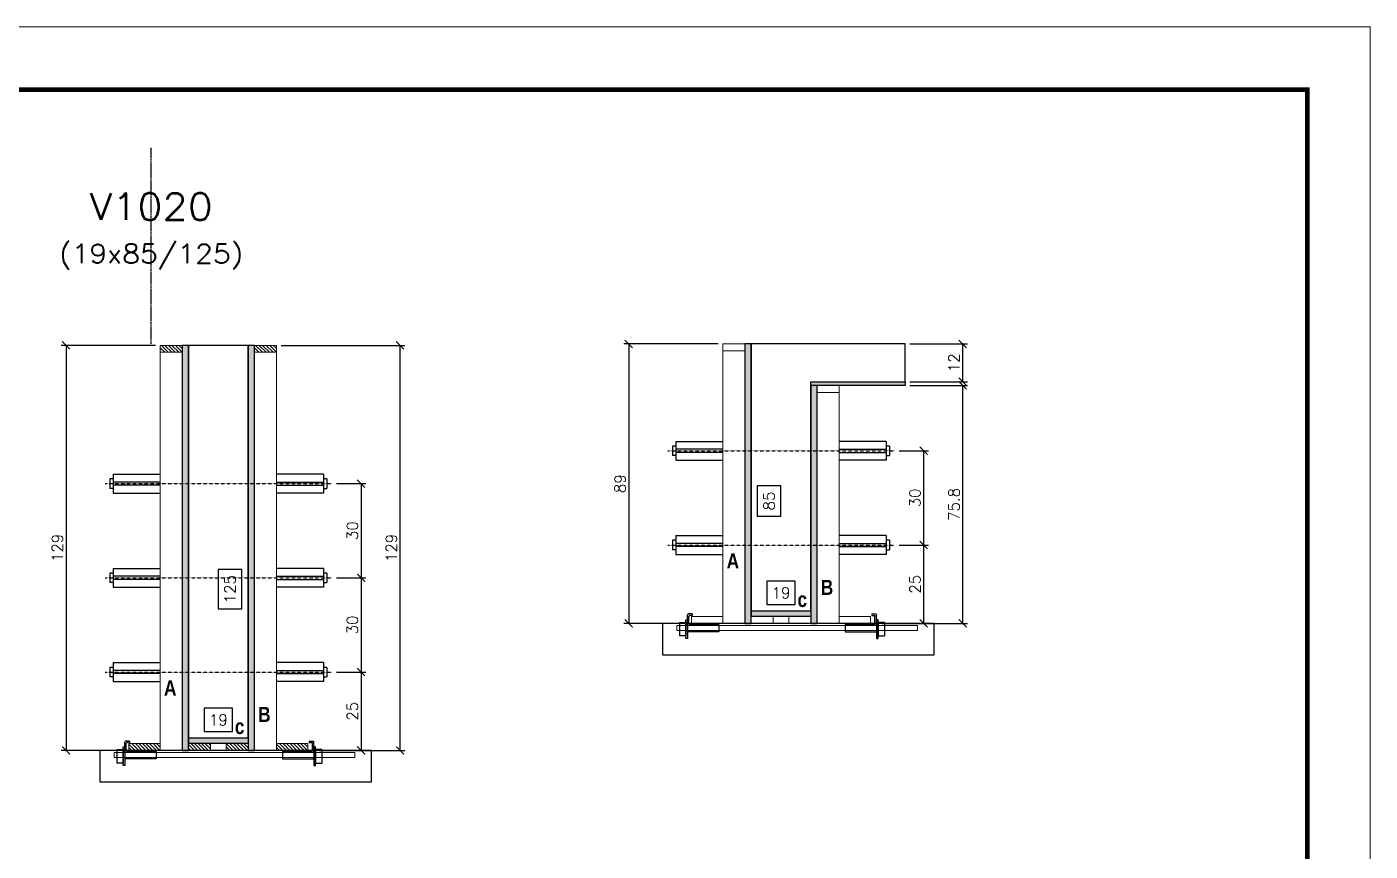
# Model space of a CAD drawing. Extents: x -20960 to -5926, y -2106 to 21915.
# Drawn here: x -9979 to -9123, y 14499 to 15024 of the extents above; entities that cross this region are included whole.
import ezdxf
from ezdxf.enums import TextEntityAlignment as Align

# ---------------------------------------------------------------- set-up
doc = ezdxf.new("R2010")
doc.units = 0
doc.linetypes.add('DASHED', pattern=[0.75, 0.5, -0.25])
doc.linetypes.add('HIDDEN', pattern=[0.375, 0.25, -0.125])
for name, color, linetype in [('barrote', 251, 'Continuous'), ('COTA', 241, 'Continuous'), ('Cota Seção (2x)', 4, 'Continuous'), ('detalhes', 4, 'Continuous'), ('Painéis', 200, 'Continuous'), ('presilha', 1, 'Continuous'), ('TENSOR', 3, 'Continuous'), ('Texto de Titulo', 7, 'Continuous'), ('Texto Qtd Sarr', 242, 'Continuous')]:
    doc.layers.add(name, color=color, linetype=linetype)
for name, color, linetype, lineweight in [('CONCRETO', 251, 'Continuous', 25), ('Folhas', 255, 'Continuous', 9), ('Hachura', 251, 'Continuous', 9), ('Madeira', 126, 'Continuous', 18), ('SARRAFO DE PRESSAO', 251, 'DASHED', 9), ('SCO-___-LAJ', 2, 'Continuous', 0), ('Texto Seção', 7, 'Continuous', 15)]:
    doc.layers.add(name, color=color, linetype=linetype, lineweight=lineweight)
doc.styles.add('Romans', font='romans.shx')
doc.styles.add('TECNICA', font='techb___.ttf', dxfattribs={"height": 10})
doc.dimstyles.new('Cota Seção (2x)', dxfattribs={"dimtxt": 7, "dimasz": 5, "dimexe": 3, "dimexo": 3, "dimgap": 2, "dimtad": 3, "dimdec": 1, "dimlfac": 0.5, "dimzin": 12, "dimdsep": 46, "dimtxsty": 'Romans', "dimblk": 'ARCHTICK', "dimcen": 0, "dimclrd": 4, "dimclre": 4, "dimclrt": 1, "dimadec": 1, "dimazin": 3, "dimtfac": 1, "dimtdec": 1, "dimtmove": 0, "dimatfit": 3, "dimldrblk": 'OBLIQUE', "dimfxl": 1, "dimtolj": 1, "dimtzin": 12, "dimarcsym": 0})
doc.dimstyles.new('Cota Seção interna', dxfattribs={"dimtxt": 7, "dimasz": 6, "dimexe": 0.18, "dimexo": 2, "dimgap": -4, "dimtad": 3, "dimdec": 1, "dimlfac": 0.5, "dimzin": 12, "dimdsep": 46, "dimtxsty": 'Romans', "dimblk": 'ARCHTICK', "dimcen": 0.09, "dimse1": 1, "dimse2": 1, "dimsd1": 1, "dimsd2": 1, "dimclrd": 180, "dimclre": 5, "dimclrt": 1, "dimadec": 0, "dimazin": 3, "dimtfac": 1, "dimtdec": 1, "dimtofl": 0, "dimtmove": 0, "dimatfit": 3, "dimldrblk": 'ARCHTICK', "dimfxl": 1, "dimtolj": 1, "dimtzin": 0, "dimarcsym": 0})

# ---------------------------------------------------------------- blocks, each defined once
blk = doc.blocks.new('9999999999')
at = {"layer": 'Folhas'}
blk.add_lwpolyline([(98138.98, 34190.21), (99623.98, 34190.21), (99623.98, 35240.21), (98138.98, 35240.21)], close=True, dxfattribs=at)
at = {"layer": 'Folhas', "color": 30, "const_width": 3}
blk.add_lwpolyline([(98213.98, 34230.21), (99583.98, 34230.21), (99583.98, 35200.21), (98213.98, 35200.21)], close=True, dxfattribs=at)
blk = doc.blocks.new('titulo1')
at = {"layer": 'Defpoints', "color": 252, "linetype": 'HIDDEN', "ltscale": 2}
blk.add_line((0, 0), (0, 125), dxfattribs=at)
at = {"layer": 'Defpoints', "style": 'Romans', "oblique": 15}
blk.add_attdef('FOLHA', text='', height=10, dxfattribs=at).set_placement((0, 15.58), align=Align.MIDDLE_CENTER)
at = {"layer": 'Texto Qtd Sarr', "color": 3, "style": 'Romans', "oblique": 15}
for tag, height, p in [('TITULO', 17, (0, 71.45)), ('SEÇÃO', 12, (0, 41.55))]:
    blk.add_attdef(tag, text='', height=height, dxfattribs=at).set_placement(p, align=Align.MIDDLE_CENTER)
blk = doc.blocks.new('_ArchTick')
at = {"color": 0, "linetype": 'ByBlock', "const_width": 0.15}
blk.add_lwpolyline([(-0.5, -0.5), (0.5, 0.5)], dxfattribs=at)
blk = doc.blocks.new('*D7207')
at = {"layer": 'COTA', "color": 4, "lineweight": -2, "transparency": 16777216}
for p, q in [((-9416.65, 14795.55), (-9379.94, 14795.55)), ((-9382.94, 14643.95), (-9382.94, 14795.55)), ((-9434.25, 14643.95), (-9379.94, 14643.95))]:
    blk.add_line(p, q, dxfattribs=at)
at = {"layer": 'Defpoints', "color": 0, "transparency": 16777216}
for p in [(-9419.65, 14795.55), (-9382.94, 14795.55), (-9437.25, 14643.95)]:
    blk.add_point(p, dxfattribs=at)
at = {"layer": 'COTA', "color": 4, "lineweight": -2, "transparency": 16777216, "xscale": 5, "yscale": 5, "zscale": 5}
for p, rotation in [((-9382.94, 14795.55), 90), ((-9382.94, 14643.95), 270)]:
    blk.add_blockref('_ArchTick', p, dxfattribs=dict(at, rotation=rotation))
at = {"layer": 'COTA', "color": 1, "transparency": 16777216, "insert": (-9388.44, 14719.75), "char_height": 7, "attachment_point": 5, "rotation": 90, "style": 'Romans'}
blk.add_mtext('\\A1;75.8', dxfattribs=at)
blk = doc.blocks.new('_Oblique')
at = {"color": 0, "linetype": 'ByBlock', "lineweight": -2}
blk.add_line((-0.5, -0.5), (0.5, 0.5), dxfattribs=at)
blk = doc.blocks.new('*D7208')
at = {"layer": 'COTA', "color": 4, "lineweight": -2, "transparency": 16777216}
for p, q in [((-9416.65, 14821.95), (-9379.94, 14821.95)), ((-9382.94, 14797.95), (-9382.94, 14821.95)), ((-9416.65, 14797.95), (-9379.94, 14797.95))]:
    blk.add_line(p, q, dxfattribs=at)
at = {"layer": 'Defpoints', "color": 0, "transparency": 16777216}
for p in [(-9419.65, 14821.95), (-9382.94, 14821.95), (-9419.65, 14797.95)]:
    blk.add_point(p, dxfattribs=at)
at = {"layer": 'COTA', "color": 4, "lineweight": -2, "transparency": 16777216, "xscale": 5, "yscale": 5, "zscale": 5}
for p, rotation in [((-9382.94, 14821.95), 90), ((-9382.94, 14797.95), 270)]:
    blk.add_blockref('_ArchTick', p, dxfattribs=dict(at, rotation=rotation))
at = {"layer": 'COTA', "color": 1, "transparency": 16777216, "insert": (-9388.44, 14809.95), "char_height": 7, "attachment_point": 5, "rotation": 90, "style": 'Romans'}
blk.add_mtext('\\A1;12', dxfattribs=at)
blk = doc.blocks.new('*D7209')
at = {"layer": 'Cota Seção (2x)', "color": 180, "lineweight": -2, "transparency": 16777216}
for p, q in [((-9498.76, 14731.61), (-9513.76, 14731.61)), ((-9513.76, 14731.61), (-9513.76, 14712.28)), ((-9498.76, 14712.28), (-9498.76, 14731.61)), ((-9513.76, 14712.28), (-9498.76, 14712.28))]:
    blk.add_line(p, q, dxfattribs=at)
at = {"layer": 'Defpoints', "color": 0, "transparency": 16777216}
for p in [(-9494.76, 14821.95), (-9479.65, 14821.95), (-9479.65, 14651.95)]:
    blk.add_point(p, dxfattribs=at)
at = {"layer": 'Cota Seção (2x)', "color": 1, "transparency": 16777216, "insert": (-9506.26, 14721.95), "char_height": 7, "attachment_point": 5, "rotation": 90, "style": 'Romans'}
blk.add_mtext('\\A1;85', dxfattribs=at)
blk = doc.blocks.new('PRESILHA METÁLICA 1')
at = {"layer": 'presilha'}
for p, q in [((0, 13), (6, 13)), ((0, 13), (0, 0)), ((6, 15.5), (7.5, 15.5)), ((6, -2.5), (6, 15.5)), ((6, 13), (6, 0)), ((7.5, 10.6), (7.5, 19.9)), ((7.5, 15.5), (7.5, -2.5)), ((12, 21), (8.6, 21)), ((9, 11.6), (9, 18.9)), ((12, 19.5), (9.6, 19.5)), ((12, 21), (12, 19.5)), ((6, 0), (0, 0)), ((37.5, 4.1), (7.5, 4.1)), ((37.5, 11), (9.6, 11)), ((37.5, 11), (37.5, 4.1)), ((7.5, -2.5), (6, -2.5))]:
    blk.add_line(p, q, dxfattribs=at)
for centre, radius, start, end in [((8.6, 19.9), 1.14, 90, 180), ((9.6, 18.9), 0.57, 90, 180), ((9.6, 11.6), 0.57, 180, 270)]:
    blk.add_arc(centre, radius, start, end, dxfattribs=at)
blk = doc.blocks.new('*D7210')
at = {"layer": 'Cota Seção (2x)', "color": 180, "lineweight": -2, "transparency": 16777216}
for p, q in [((-9489.65, 14670.95), (-9507.65, 14670.95)), ((-9507.65, 14670.95), (-9507.65, 14655.95)), ((-9489.65, 14655.95), (-9489.65, 14670.95)), ((-9507.65, 14655.95), (-9489.65, 14655.95))]:
    blk.add_line(p, q, dxfattribs=at)
at = {"layer": 'Defpoints', "color": 0, "transparency": 16777216}
for p in [(-9517.65, 14643.95), (-9479.65, 14651.95), (-9479.65, 14643.95)]:
    blk.add_point(p, dxfattribs=at)
at = {"layer": 'Cota Seção (2x)', "color": 1, "transparency": 16777216, "insert": (-9498.65, 14663.45), "char_height": 7, "attachment_point": 5, "style": 'Romans'}
blk.add_mtext('\\A1;19', dxfattribs=at)
blk = doc.blocks.new('*D7211')
at = {"layer": 'COTA', "color": 4, "lineweight": -2, "transparency": 16777216}
for p, q in [((-9538.65, 14821.95), (-9598.62, 14821.95)), ((-9595.62, 14821.95), (-9595.62, 14643.95)), ((-9538.65, 14643.95), (-9598.62, 14643.95))]:
    blk.add_line(p, q, dxfattribs=at)
at = {"layer": 'Defpoints', "color": 0, "transparency": 16777216}
for p in [(-9535.65, 14821.95), (-9595.62, 14643.95), (-9535.65, 14643.95)]:
    blk.add_point(p, dxfattribs=at)
at = {"layer": 'COTA', "color": 4, "lineweight": -2, "transparency": 16777216, "xscale": 5, "yscale": 5, "zscale": 5}
for p, rotation in [((-9595.62, 14821.95), 90), ((-9595.62, 14643.95), 270)]:
    blk.add_blockref('_ArchTick', p, dxfattribs=dict(at, rotation=rotation))
at = {"layer": 'COTA', "color": 1, "transparency": 16777216, "insert": (-9601.12, 14732.95), "char_height": 7, "attachment_point": 5, "rotation": 90, "style": 'Romans'}
blk.add_mtext('\\A1;89', dxfattribs=at)
blk = doc.blocks.new('*D7212')
at = {"layer": 'COTA', "color": 4, "lineweight": -2, "transparency": 16777216}
for p, q in [((-9423.35, 14693.92), (-9404.8, 14693.92)), ((-9407.8, 14693.92), (-9407.8, 14643.95)), ((-9423.35, 14643.95), (-9404.8, 14643.95))]:
    blk.add_line(p, q, dxfattribs=at)
at = {"layer": 'Defpoints', "color": 0, "transparency": 16777216}
for p in [(-9426.35, 14693.92), (-9426.35, 14643.95), (-9407.8, 14643.95)]:
    blk.add_point(p, dxfattribs=at)
at = {"layer": 'COTA', "color": 4, "lineweight": -2, "transparency": 16777216, "xscale": 5, "yscale": 5, "zscale": 5}
for p, rotation in [((-9407.8, 14693.92), 90), ((-9407.8, 14643.95), 270)]:
    blk.add_blockref('_ArchTick', p, dxfattribs=dict(at, rotation=rotation))
at = {"layer": 'COTA', "color": 1, "transparency": 16777216, "insert": (-9413.3, 14668.93), "char_height": 7, "attachment_point": 5, "rotation": 90, "style": 'Romans'}
blk.add_mtext('\\A1;25', dxfattribs=at)
blk = doc.blocks.new('*D7213')
at = {"layer": 'COTA', "color": 4, "lineweight": -2, "transparency": 16777216}
for p, q in [((-9816.94, 14821.04), (-9738.22, 14821.04)), ((-9741.22, 14563.04), (-9741.22, 14821.04)), ((-9792.54, 14563.04), (-9738.22, 14563.04))]:
    blk.add_line(p, q, dxfattribs=at)
at = {"layer": 'Defpoints', "color": 0, "transparency": 16777216}
for p in [(-9819.94, 14821.04), (-9741.22, 14821.04), (-9795.54, 14563.04)]:
    blk.add_point(p, dxfattribs=at)
at = {"layer": 'COTA', "color": 4, "lineweight": -2, "transparency": 16777216, "xscale": 5, "yscale": 5, "zscale": 5}
for p, rotation in [((-9741.22, 14821.04), 90), ((-9741.22, 14563.04), 270)]:
    blk.add_blockref('_ArchTick', p, dxfattribs=dict(at, rotation=rotation))
at = {"layer": 'COTA', "color": 1, "transparency": 16777216, "insert": (-9746.72, 14692.04), "char_height": 7, "attachment_point": 5, "rotation": 90, "style": 'Romans'}
blk.add_mtext('\\A1;129', dxfattribs=at)
blk = doc.blocks.new('*D7214')
at = {"layer": 'Cota Seção (2x)', "color": 180, "lineweight": -2, "transparency": 16777216}
for p, q in [((-9841.94, 14678.26), (-9856.94, 14678.26)), ((-9856.94, 14678.26), (-9856.94, 14653.26)), ((-9841.94, 14653.26), (-9841.94, 14678.26)), ((-9856.94, 14653.26), (-9841.94, 14653.26))]:
    blk.add_line(p, q, dxfattribs=at)
at = {"layer": 'Defpoints', "color": 0, "transparency": 16777216}
for p in [(-9837.94, 14821.04), (-9837.94, 14821.04), (-9837.94, 14571.04)]:
    blk.add_point(p, dxfattribs=at)
at = {"layer": 'Cota Seção (2x)', "color": 1, "transparency": 16777216, "insert": (-9849.44, 14665.76), "char_height": 7, "attachment_point": 5, "rotation": 90, "style": 'Romans'}
blk.add_mtext('\\A1;125', dxfattribs=at)
blk = doc.blocks.new('*D7215')
at = {"layer": 'Cota Seção (2x)', "color": 180, "lineweight": -2, "transparency": 16777216}
for p, q in [((-9847.94, 14590.04), (-9865.94, 14590.04)), ((-9865.94, 14590.04), (-9865.94, 14575.04)), ((-9847.94, 14575.04), (-9847.94, 14590.04)), ((-9865.94, 14575.04), (-9847.94, 14575.04))]:
    blk.add_line(p, q, dxfattribs=at)
at = {"layer": 'Defpoints', "color": 0, "transparency": 16777216}
for p in [(-9837.94, 14571.04), (-9875.94, 14563.04), (-9837.94, 14563.04)]:
    blk.add_point(p, dxfattribs=at)
at = {"layer": 'Cota Seção (2x)', "color": 1, "transparency": 16777216, "insert": (-9856.94, 14582.54), "char_height": 7, "attachment_point": 5, "style": 'Romans'}
blk.add_mtext('\\A1;19', dxfattribs=at)
blk = doc.blocks.new('*D7216')
at = {"layer": 'COTA', "color": 4, "lineweight": -2, "transparency": 16777216}
for p, q in [((-9896.94, 14821.04), (-9956.91, 14821.04)), ((-9953.91, 14821.04), (-9953.91, 14563.04)), ((-9896.94, 14563.04), (-9956.91, 14563.04))]:
    blk.add_line(p, q, dxfattribs=at)
at = {"layer": 'Defpoints', "color": 0, "transparency": 16777216}
for p in [(-9893.94, 14821.04), (-9953.91, 14563.04), (-9893.94, 14563.04)]:
    blk.add_point(p, dxfattribs=at)
at = {"layer": 'COTA', "color": 4, "lineweight": -2, "transparency": 16777216, "xscale": 5, "yscale": 5, "zscale": 5}
for p, rotation in [((-9953.91, 14821.04), 90), ((-9953.91, 14563.04), 270)]:
    blk.add_blockref('_ArchTick', p, dxfattribs=dict(at, rotation=rotation))
at = {"layer": 'COTA', "color": 1, "transparency": 16777216, "insert": (-9959.41, 14692.04), "char_height": 7, "attachment_point": 5, "rotation": 90, "style": 'Romans'}
blk.add_mtext('\\A1;129', dxfattribs=at)
blk = doc.blocks.new('*D7217')
at = {"layer": 'COTA', "color": 4, "lineweight": -2, "transparency": 16777216}
for p, q in [((-9781.64, 14613.01), (-9763.08, 14613.01)), ((-9766.08, 14613.01), (-9766.08, 14563.04)), ((-9781.64, 14563.04), (-9763.08, 14563.04))]:
    blk.add_line(p, q, dxfattribs=at)
at = {"layer": 'Defpoints', "color": 0, "transparency": 16777216}
for p in [(-9784.64, 14613.01), (-9784.64, 14563.04), (-9766.08, 14563.04)]:
    blk.add_point(p, dxfattribs=at)
at = {"layer": 'COTA', "color": 4, "lineweight": -2, "transparency": 16777216, "xscale": 5, "yscale": 5, "zscale": 5}
for p, rotation in [((-9766.08, 14613.01), 90), ((-9766.08, 14563.04), 270)]:
    blk.add_blockref('_ArchTick', p, dxfattribs=dict(at, rotation=rotation))
at = {"layer": 'COTA', "color": 1, "transparency": 16777216, "insert": (-9771.58, 14588.02), "char_height": 7, "attachment_point": 5, "rotation": 90, "style": 'Romans'}
blk.add_mtext('\\A1;25', dxfattribs=at)
blk = doc.blocks.new('*D7218')
at = {"layer": 'COTA', "color": 4, "lineweight": -2, "transparency": 16777216}
for p, q in [((-9781.64, 14673.01), (-9763.08, 14673.01)), ((-9766.08, 14673.01), (-9766.08, 14613.01)), ((-9781.64, 14613.01), (-9763.08, 14613.01))]:
    blk.add_line(p, q, dxfattribs=at)
at = {"layer": 'Defpoints', "color": 0, "transparency": 16777216}
for p in [(-9784.64, 14673.01), (-9784.64, 14613.01), (-9766.08, 14613.01)]:
    blk.add_point(p, dxfattribs=at)
at = {"layer": 'COTA', "color": 4, "lineweight": -2, "transparency": 16777216, "xscale": 5, "yscale": 5, "zscale": 5}
for p, rotation in [((-9766.08, 14673.01), 90), ((-9766.08, 14613.01), 270)]:
    blk.add_blockref('_ArchTick', p, dxfattribs=dict(at, rotation=rotation))
at = {"layer": 'COTA', "color": 1, "transparency": 16777216, "insert": (-9771.58, 14643.01), "char_height": 7, "attachment_point": 5, "rotation": 90, "style": 'Romans'}
blk.add_mtext('\\A1;30', dxfattribs=at)
blk = doc.blocks.new('*D7219')
at = {"layer": 'COTA', "color": 4, "lineweight": -2, "transparency": 16777216}
for p, q in [((-9781.64, 14733.01), (-9763.08, 14733.01)), ((-9766.08, 14733.01), (-9766.08, 14673.01)), ((-9781.64, 14673.01), (-9763.08, 14673.01))]:
    blk.add_line(p, q, dxfattribs=at)
at = {"layer": 'Defpoints', "color": 0, "transparency": 16777216}
for p in [(-9784.64, 14733.01), (-9784.64, 14673.01), (-9766.08, 14673.01)]:
    blk.add_point(p, dxfattribs=at)
at = {"layer": 'COTA', "color": 4, "lineweight": -2, "transparency": 16777216, "xscale": 5, "yscale": 5, "zscale": 5}
for p, rotation in [((-9766.08, 14733.01), 90), ((-9766.08, 14673.01), 270)]:
    blk.add_blockref('_ArchTick', p, dxfattribs=dict(at, rotation=rotation))
at = {"layer": 'COTA', "color": 1, "transparency": 16777216, "insert": (-9771.58, 14703.01), "char_height": 7, "attachment_point": 5, "rotation": 90, "style": 'Romans'}
blk.add_mtext('\\A1;30', dxfattribs=at)
blk = doc.blocks.new('*D7224')
at = {"layer": 'COTA', "color": 4, "lineweight": -2, "transparency": 16777216}
for p, q in [((-9423.35, 14753.92), (-9404.8, 14753.92)), ((-9407.8, 14753.92), (-9407.8, 14693.92)), ((-9423.35, 14693.92), (-9404.8, 14693.92))]:
    blk.add_line(p, q, dxfattribs=at)
at = {"layer": 'Defpoints', "color": 0, "transparency": 16777216}
for p in [(-9426.35, 14753.92), (-9426.35, 14693.92), (-9407.8, 14693.92)]:
    blk.add_point(p, dxfattribs=at)
at = {"layer": 'COTA', "color": 4, "lineweight": -2, "transparency": 16777216, "xscale": 5, "yscale": 5, "zscale": 5}
for p, rotation in [((-9407.8, 14753.92), 90), ((-9407.8, 14693.92), 270)]:
    blk.add_blockref('_ArchTick', p, dxfattribs=dict(at, rotation=rotation))
at = {"layer": 'COTA', "color": 1, "transparency": 16777216, "insert": (-9413.3, 14723.92), "char_height": 7, "attachment_point": 5, "rotation": 90, "style": 'Romans'}
blk.add_mtext('\\A1;30', dxfattribs=at)

msp = doc.modelspace()

# ---------------------------------------------------------------- hatches: boundary and pattern name
at = {"layer": 'Hachura'}
h = msp.add_hatch(dxfattribs=at)
h.set_pattern_fill('ANSI31', color=256, scale=0.5, angle=270, style=0)
h.set_pattern_definition([(315, (12996.1205, 6513.3916), (1.12253202, 1.12253202), [])])
h.paths.add_polyline_path([(-9893.94, 14816.64), (-9893.94, 14821.04), (-9879.94, 14821.04), (-9879.94, 14816.64)])
h = msp.add_hatch(color=256, dxfattribs=at)
h.dxf.hatch_style = 1
h.paths.add_polyline_path([(-9875.94, 14821.04), (-9879.94, 14821.04), (-9879.94, 14563.04), (-9875.94, 14563.04)])
h = msp.add_hatch(color=256, dxfattribs=at)
h.dxf.hatch_style = 1
h.paths.add_polyline_path([(-9833.94, 14821.04), (-9837.94, 14821.04), (-9837.94, 14563.04), (-9833.94, 14563.04)])
h = msp.add_hatch(dxfattribs=at)
h.set_pattern_fill('ANSI31', color=256, scale=0.5, angle=270, style=0)
h.set_pattern_definition([(315, (13056.1205, 6513.3916), (1.12253202, 1.12253202), [])])
h.paths.add_polyline_path([(-9833.94, 14816.64), (-9833.94, 14821.04), (-9819.94, 14821.04), (-9819.94, 14816.64)])
h = msp.add_hatch(color=256, dxfattribs=at)
h.dxf.hatch_style = 1
h.paths.add_polyline_path([(-9521.65, 14643.95), (-9517.65, 14643.95), (-9517.65, 14821.95), (-9521.65, 14821.95)])
h = msp.add_hatch(color=256, dxfattribs=at)
h.dxf.hatch_style = 1
h.paths.add_polyline_path([(-9419.65, 14795.55), (-9419.65, 14797.95), (-9479.65, 14797.95), (-9479.65, 14795.55)])
h = msp.add_hatch(color=256, dxfattribs=at)
h.dxf.hatch_style = 1
h.paths.add_polyline_path([(-9475.65, 14795.55), (-9479.65, 14795.55), (-9479.65, 14643.95), (-9475.65, 14643.95)])
h = msp.add_hatch(color=256, dxfattribs=at)
h.dxf.hatch_style = 1
h.paths.add_polyline_path([(-9479.65, 14648.35), (-9479.65, 14651.95), (-9517.65, 14651.95), (-9517.65, 14648.35)])
h = msp.add_hatch(dxfattribs=at)
h.set_pattern_fill('ANSI31', color=256, scale=0.5, angle=270, style=0)
h.set_pattern_definition([(315, (12962.1205, 6333.3916), (1.12253202, 1.12253202), [])])
h.paths.add_polyline_path([(-9893.94, 14563.04), (-9893.94, 14567.44), (-9913.94, 14567.44), (-9913.94, 14563.04)])
h = msp.add_hatch(color=256, dxfattribs=at)
h.dxf.hatch_style = 1
h.paths.add_polyline_path([(-9875.94, 14567.44), (-9875.94, 14571.04), (-9837.94, 14571.04), (-9837.94, 14567.44)])
h = msp.add_hatch(dxfattribs=at)
h.set_pattern_fill('ANSI31', color=256, scale=0.5, angle=270, style=0)
h.set_pattern_definition([(315, (13064.9226, 6333.3916), (1.12253202, 1.12253202), [])])
h.paths.add_polyline_path([(-9875.94, 14563.04), (-9875.94, 14567.44), (-9861.94, 14567.44), (-9861.94, 14563.04)])
h = msp.add_hatch(dxfattribs=at)
h.set_pattern_fill('ANSI31', color=256, scale=0.5, angle=270, style=0)
h.set_pattern_definition([(315, (13064.9205, 6333.3916), (1.12253202, 1.12253202), [])])
h.paths.add_polyline_path([(-9837.94, 14563.04), (-9837.94, 14567.44), (-9851.94, 14567.44), (-9851.94, 14563.04)])
h = msp.add_hatch(dxfattribs=at)
h.set_pattern_fill('ANSI31', color=256, scale=0.5, angle=270, style=0)
h.set_pattern_definition([(315, (13056.1205, 6333.3916), (1.12253202, 1.12253202), [])])
h.paths.add_polyline_path([(-9799.94, 14563.04), (-9799.94, 14567.44), (-9819.94, 14567.44), (-9819.94, 14563.04)])

# ---------------------------------------------------------------- linework, layer by layer
at = {"ltscale": 3}
for p, q in [((-9567.65, 14756.92), (-9567.65, 14750.92)), ((-9565.65, 14756.92), (-9567.65, 14756.92)), ((-9565.65, 14759.92), (-9565.65, 14747.92)), ((-9565.65, 14759.92), (-9535.65, 14759.92)), ((-9535.65, 14754.92), (-9565.65, 14754.92)), ((-9431.65, 14759.92), (-9461.65, 14759.92)), ((-9461.65, 14754.92), (-9431.65, 14754.92)), ((-9431.65, 14759.92), (-9431.65, 14747.92)), ((-9429.65, 14756.92), (-9431.65, 14756.92)), ((-9429.65, 14756.92), (-9429.65, 14750.92)), ((-9565.65, 14750.92), (-9567.65, 14750.92)), ((-9535.65, 14752.92), (-9565.65, 14752.92)), ((-9565.65, 14747.92), (-9535.65, 14747.92)), ((-9461.65, 14752.92), (-9431.65, 14752.92)), ((-9431.65, 14747.92), (-9461.65, 14747.92)), ((-9431.65, 14750.92), (-9429.65, 14750.92)), ((-9923.94, 14739.01), (-9923.94, 14727.01)), ((-9923.94, 14739.01), (-9893.94, 14739.01)), ((-9789.94, 14739.01), (-9819.94, 14739.01)), ((-9789.94, 14739.01), (-9789.94, 14727.01)), ((-9925.94, 14736.01), (-9925.94, 14730.01)), ((-9923.94, 14736.01), (-9925.94, 14736.01)), ((-9923.94, 14730.01), (-9925.94, 14730.01)), ((-9893.94, 14734.01), (-9923.94, 14734.01)), ((-9893.94, 14732.01), (-9923.94, 14732.01)), ((-9819.94, 14734.01), (-9789.94, 14734.01)), ((-9819.94, 14732.01), (-9789.94, 14732.01)), ((-9787.94, 14736.01), (-9789.94, 14736.01)), ((-9789.94, 14730.01), (-9787.94, 14730.01)), ((-9787.94, 14736.01), (-9787.94, 14730.01)), ((-9923.94, 14727.01), (-9893.94, 14727.01)), ((-9789.94, 14727.01), (-9819.94, 14727.01)), ((-9567.65, 14696.92), (-9567.65, 14690.92)), ((-9565.65, 14696.92), (-9567.65, 14696.92)), ((-9565.65, 14699.92), (-9565.65, 14687.92)), ((-9565.65, 14699.92), (-9535.65, 14699.92)), ((-9431.65, 14699.92), (-9461.65, 14699.92)), ((-9431.65, 14699.92), (-9431.65, 14687.92)), ((-9429.65, 14696.92), (-9431.65, 14696.92)), ((-9429.65, 14696.92), (-9429.65, 14690.92)), ((-9565.65, 14690.92), (-9567.65, 14690.92)), ((-9535.65, 14694.92), (-9565.65, 14694.92)), ((-9535.65, 14692.92), (-9565.65, 14692.92)), ((-9565.65, 14687.92), (-9535.65, 14687.92)), ((-9461.65, 14694.92), (-9431.65, 14694.92)), ((-9461.65, 14692.92), (-9431.65, 14692.92)), ((-9431.65, 14687.92), (-9461.65, 14687.92)), ((-9431.65, 14690.92), (-9429.65, 14690.92)), ((-9923.94, 14679.01), (-9923.94, 14667.01)), ((-9923.94, 14679.01), (-9893.94, 14679.01)), ((-9789.94, 14679.01), (-9819.94, 14679.01)), ((-9789.94, 14679.01), (-9789.94, 14667.01)), ((-9925.94, 14676.01), (-9925.94, 14670.01)), ((-9923.94, 14676.01), (-9925.94, 14676.01)), ((-9923.94, 14670.01), (-9925.94, 14670.01)), ((-9893.94, 14674.01), (-9923.94, 14674.01)), ((-9893.94, 14672.01), (-9923.94, 14672.01)), ((-9819.94, 14674.01), (-9789.94, 14674.01)), ((-9819.94, 14672.01), (-9789.94, 14672.01)), ((-9787.94, 14676.01), (-9789.94, 14676.01)), ((-9789.94, 14670.01), (-9787.94, 14670.01)), ((-9787.94, 14676.01), (-9787.94, 14670.01)), ((-9923.94, 14667.01), (-9893.94, 14667.01)), ((-9789.94, 14667.01), (-9819.94, 14667.01)), ((-9923.94, 14619.01), (-9923.94, 14607.01)), ((-9923.94, 14619.01), (-9893.94, 14619.01)), ((-9789.94, 14619.01), (-9819.94, 14619.01)), ((-9789.94, 14619.01), (-9789.94, 14607.01)), ((-9925.94, 14616.01), (-9925.94, 14610.01)), ((-9923.94, 14616.01), (-9925.94, 14616.01)), ((-9923.94, 14610.01), (-9925.94, 14610.01)), ((-9893.94, 14614.01), (-9923.94, 14614.01)), ((-9893.94, 14612.01), (-9923.94, 14612.01)), ((-9819.94, 14614.01), (-9789.94, 14614.01)), ((-9819.94, 14612.01), (-9789.94, 14612.01)), ((-9787.94, 14616.01), (-9789.94, 14616.01)), ((-9789.94, 14610.01), (-9787.94, 14610.01)), ((-9787.94, 14616.01), (-9787.94, 14610.01)), ((-9923.94, 14607.01), (-9893.94, 14607.01)), ((-9789.94, 14607.01), (-9819.94, 14607.01))]:
    msp.add_line(p, q, dxfattribs=at)
at = {"layer": 'barrote'}
for points in [[(-9574.02, 14623.95), (-9401.05, 14623.95), (-9401.05, 14643.95), (-9574.02, 14643.95)], [(-9932.3, 14543.04), (-9759.34, 14543.04), (-9759.34, 14563.04), (-9932.3, 14563.04)]]:
    msp.add_lwpolyline(points, close=True, dxfattribs=at)
at = {"layer": 'CONCRETO'}
for p, q in [((-9837.94, 14821.04), (-9875.94, 14821.04)), ((-9875.94, 14821.04), (-9875.94, 14567.44)), ((-9837.94, 14821.04), (-9837.94, 14821.04)), ((-9837.94, 14571.04), (-9837.94, 14821.04)), ((-9875.94, 14567.44), (-9875.94, 14571.04)), ((-9875.94, 14571.04), (-9837.94, 14571.04)), ((-9875.94, 14567.44), (-9875.94, 14567.44))]:
    msp.add_line(p, q, dxfattribs=at)
msp.add_lwpolyline([(-9479.65, 14797.95), (-9419.65, 14797.95), (-9419.65, 14821.95), (-9479.65, 14821.95), (-9479.65, 14821.95), (-9517.65, 14821.95), (-9517.65, 14648.35), (-9517.65, 14648.35), (-9517.65, 14651.95), (-9479.65, 14651.95)], close=True, dxfattribs=at)
at = {"layer": 'Madeira'}
for points in [[(-9893.94, 14816.64), (-9893.94, 14821.04), (-9879.94, 14821.04), (-9879.94, 14816.64)], [(-9893.94, 14821.04), (-9879.94, 14821.04), (-9879.94, 14563.04), (-9893.94, 14563.04)], [(-9833.94, 14816.64), (-9833.94, 14821.04), (-9819.94, 14821.04), (-9819.94, 14816.64)], [(-9833.94, 14821.04), (-9819.94, 14821.04), (-9819.94, 14563.04), (-9833.94, 14563.04)], [(-9535.65, 14817.55), (-9535.65, 14821.95), (-9521.65, 14821.95), (-9521.65, 14817.55)], [(-9535.65, 14821.95), (-9521.65, 14821.95), (-9521.65, 14643.95), (-9535.65, 14643.95)], [(-9475.65, 14791.15), (-9475.65, 14795.55), (-9461.65, 14795.55), (-9461.65, 14791.15)], [(-9475.65, 14795.55), (-9461.65, 14795.55), (-9461.65, 14643.95), (-9475.65, 14643.95)], [(-9535.65, 14643.95), (-9535.65, 14648.35), (-9555.65, 14648.35), (-9555.65, 14643.95)], [(-9517.65, 14643.95), (-9517.65, 14648.35), (-9503.65, 14648.35), (-9503.65, 14643.95)], [(-9479.65, 14643.95), (-9479.65, 14648.35), (-9493.65, 14648.35), (-9493.65, 14643.95)], [(-9441.65, 14643.95), (-9441.65, 14648.35), (-9461.65, 14648.35), (-9461.65, 14643.95)], [(-9893.94, 14563.04), (-9893.94, 14567.44), (-9913.94, 14567.44), (-9913.94, 14563.04)], [(-9875.94, 14563.04), (-9875.94, 14567.44), (-9861.94, 14567.44), (-9861.94, 14563.04)], [(-9837.94, 14563.04), (-9837.94, 14567.44), (-9851.94, 14567.44), (-9851.94, 14563.04)], [(-9799.94, 14563.04), (-9799.94, 14567.44), (-9819.94, 14567.44), (-9819.94, 14563.04)]]:
    msp.add_lwpolyline(points, close=True, dxfattribs=at)
at = {"layer": 'Painéis'}
for points in [[(-9875.94, 14821.04), (-9879.94, 14821.04), (-9879.94, 14563.04), (-9875.94, 14563.04)], [(-9833.94, 14821.04), (-9837.94, 14821.04), (-9837.94, 14563.04), (-9833.94, 14563.04)], [(-9517.65, 14821.95), (-9521.65, 14821.95), (-9521.65, 14643.95), (-9517.65, 14643.95)], [(-9479.65, 14795.55), (-9479.65, 14797.95), (-9419.65, 14797.95), (-9419.65, 14795.55)], [(-9475.65, 14795.55), (-9479.65, 14795.55), (-9479.65, 14643.95), (-9475.65, 14643.95)], [(-9517.65, 14648.35), (-9517.65, 14651.95), (-9479.65, 14651.95), (-9479.65, 14648.35)], [(-9875.94, 14567.44), (-9875.94, 14571.04), (-9837.94, 14571.04), (-9837.94, 14567.44)]]:
    msp.add_lwpolyline(points, close=True, dxfattribs=at)
at = {"layer": 'SCO-___-LAJ', "color": 1}
for points in [[(-9565.02, 14642.61), (-9411.71, 14642.61), (-9411.71, 14639.42), (-9565.02, 14639.42)], [(-9923.3, 14561.7), (-9770, 14561.7), (-9770, 14558.5), (-9923.3, 14558.5)]]:
    msp.add_lwpolyline(points, close=True, dxfattribs=at)
at = {"layer": 'TENSOR', "linetype": 'HIDDEN', "ltscale": 0.5}
for p, q in [((-9570.65, 14753.92), (-9426.35, 14753.92)), ((-9928.94, 14733.01), (-9784.64, 14733.01)), ((-9570.65, 14693.92), (-9426.35, 14693.92)), ((-9928.94, 14673.01), (-9784.64, 14673.01)), ((-9928.94, 14613.01), (-9784.64, 14613.01))]:
    msp.add_line(p, q, dxfattribs=at)

# ---------------------------------------------------------------- block references
at = {"layer": 'presilha', "yscale": 0.6666666666666666, "zscale": 0.6666666666666666}
for p, xscale in [((-9563.23, 14635.98), 0.6666666666666666), ((-9432.79, 14635.98), -0.6666666666666666), ((-9921.52, 14555.07), 0.6666666666666666), ((-9791.07, 14555.07), -0.6666666666666666)]:
    msp.add_blockref('PRESILHA METÁLICA 1', p, dxfattribs=dict(at, xscale=xscale))
at = {"layer": 'SARRAFO DE PRESSAO', "color": 6, "linetype": 'ByBlock'}
msp.add_blockref('9999999999', (-108747.48, -20216.26), dxfattribs=at)
at = {"layer": 'Texto Seção'}
ref = msp.add_blockref('titulo1', (-9899.7, 14821.95), dxfattribs=at)
ref.add_attrib('TITULO', 'V1020', dxfattribs={"layer": 'Texto de Titulo', "color": 7, "height": 17, "style": 'Romans', "width": 1.1}).set_placement((-9899.7, 14909.45), align=Align.MIDDLE_CENTER)
ref.add_attrib('SEÇÃO', '(19x85/125)', dxfattribs={"layer": 'Texto de Titulo', "color": 7, "height": 12, "style": 'Romans', "width": 1.1}).set_placement((-9899.7, 14879.45), align=Align.MIDDLE_CENTER)

# ---------------------------------------------------------------- texts
at = {"layer": 'detalhes', "style": 'TECNICA'}
for s, p in [('A', (-9533.26, 14678.98)), ('B', (-9473.3, 14662.14)), ('c', (-9488.14, 14654.44)), ('A', (-9891.54, 14598.07)), ('B', (-9831.58, 14581.22)), ('c', (-9846.42, 14573.53))]:
    msp.add_text(s, height=9.6, dxfattribs=at).set_placement(p)

# ---------------------------------------------------------------- dimensions: what is measured, and where the dimension line sits
at = {"layer": 'COTA'}
for base, p1, p2, picture, middle in [((-9953.91, 14563.04), (-9893.94, 14821.04), (-9893.94, 14563.04), '*D7216', (-9959.41, 14692.04)), ((-9741.22, 14821.04), (-9795.54, 14563.04), (-9819.94, 14821.04), '*D7213', (-9746.72, 14692.04)), ((-9595.62, 14643.95), (-9535.65, 14821.95), (-9535.65, 14643.95), '*D7211', (-9601.12, 14732.95)), ((-9382.94, 14821.95), (-9419.65, 14797.95), (-9419.65, 14821.95), '*D7208', (-9388.44, 14809.95)), ((-9382.94, 14795.55), (-9437.25, 14643.95), (-9419.65, 14795.55), '*D7207', (-9388.44, 14719.75)), ((-9407.8, 14693.92), (-9426.35, 14753.92), (-9426.35, 14693.92), '*D7224', (-9413.3, 14723.92)), ((-9766.08, 14673.01), (-9784.64, 14733.01), (-9784.64, 14673.01), '*D7219', (-9771.58, 14703.01)), ((-9407.8, 14643.95), (-9426.35, 14693.92), (-9426.35, 14643.95), '*D7212', (-9413.3, 14668.93)), ((-9766.08, 14613.01), (-9784.64, 14673.01), (-9784.64, 14613.01), '*D7218', (-9771.58, 14643.01)), ((-9766.08, 14563.04), (-9784.64, 14613.01), (-9784.64, 14563.04), '*D7217', (-9771.58, 14588.02))]:
    dim = msp.add_linear_dim(base=base, p1=p1, p2=p2, angle=90, dimstyle='Cota Seção (2x)', dxfattribs=at)
    dim.commit()
    dim.dimension.update_dxf_attribs({"geometry": picture, "text_midpoint": middle})
at = {"layer": 'Cota Seção (2x)'}
for base, p1, p2, picture, middle in [((-9837.94, 14821.04), (-9837.94, 14571.04), (-9837.94, 14821.04), '*D7214', (-9837.94, 14665.76)), ((-9494.76, 14821.95), (-9479.65, 14651.95), (-9479.65, 14821.95), '*D7209', (-9494.76, 14721.95))]:
    dim = msp.add_linear_dim(base=base, p1=p1, p2=p2, angle=90, dimstyle='Cota Seção interna', dxfattribs=at)
    dim.commit()
    dim.dimension.update_dxf_attribs({"geometry": picture, "text_midpoint": middle, "dimtype": 160})
for base, p1, p2, picture, middle in [((-9479.65, 14651.95), (-9517.65, 14643.95), (-9479.65, 14643.95), '*D7210', (-9498.65, 14651.95)), ((-9837.94, 14571.04), (-9875.94, 14563.04), (-9837.94, 14563.04), '*D7215', (-9856.94, 14571.04))]:
    dim = msp.add_linear_dim(base=base, p1=p1, p2=p2, dimstyle='Cota Seção interna', dxfattribs=at)
    dim.commit()
    dim.dimension.update_dxf_attribs({"geometry": picture, "text_midpoint": middle, "dimtype": 160})

doc.saveas('drawing.dxf')
